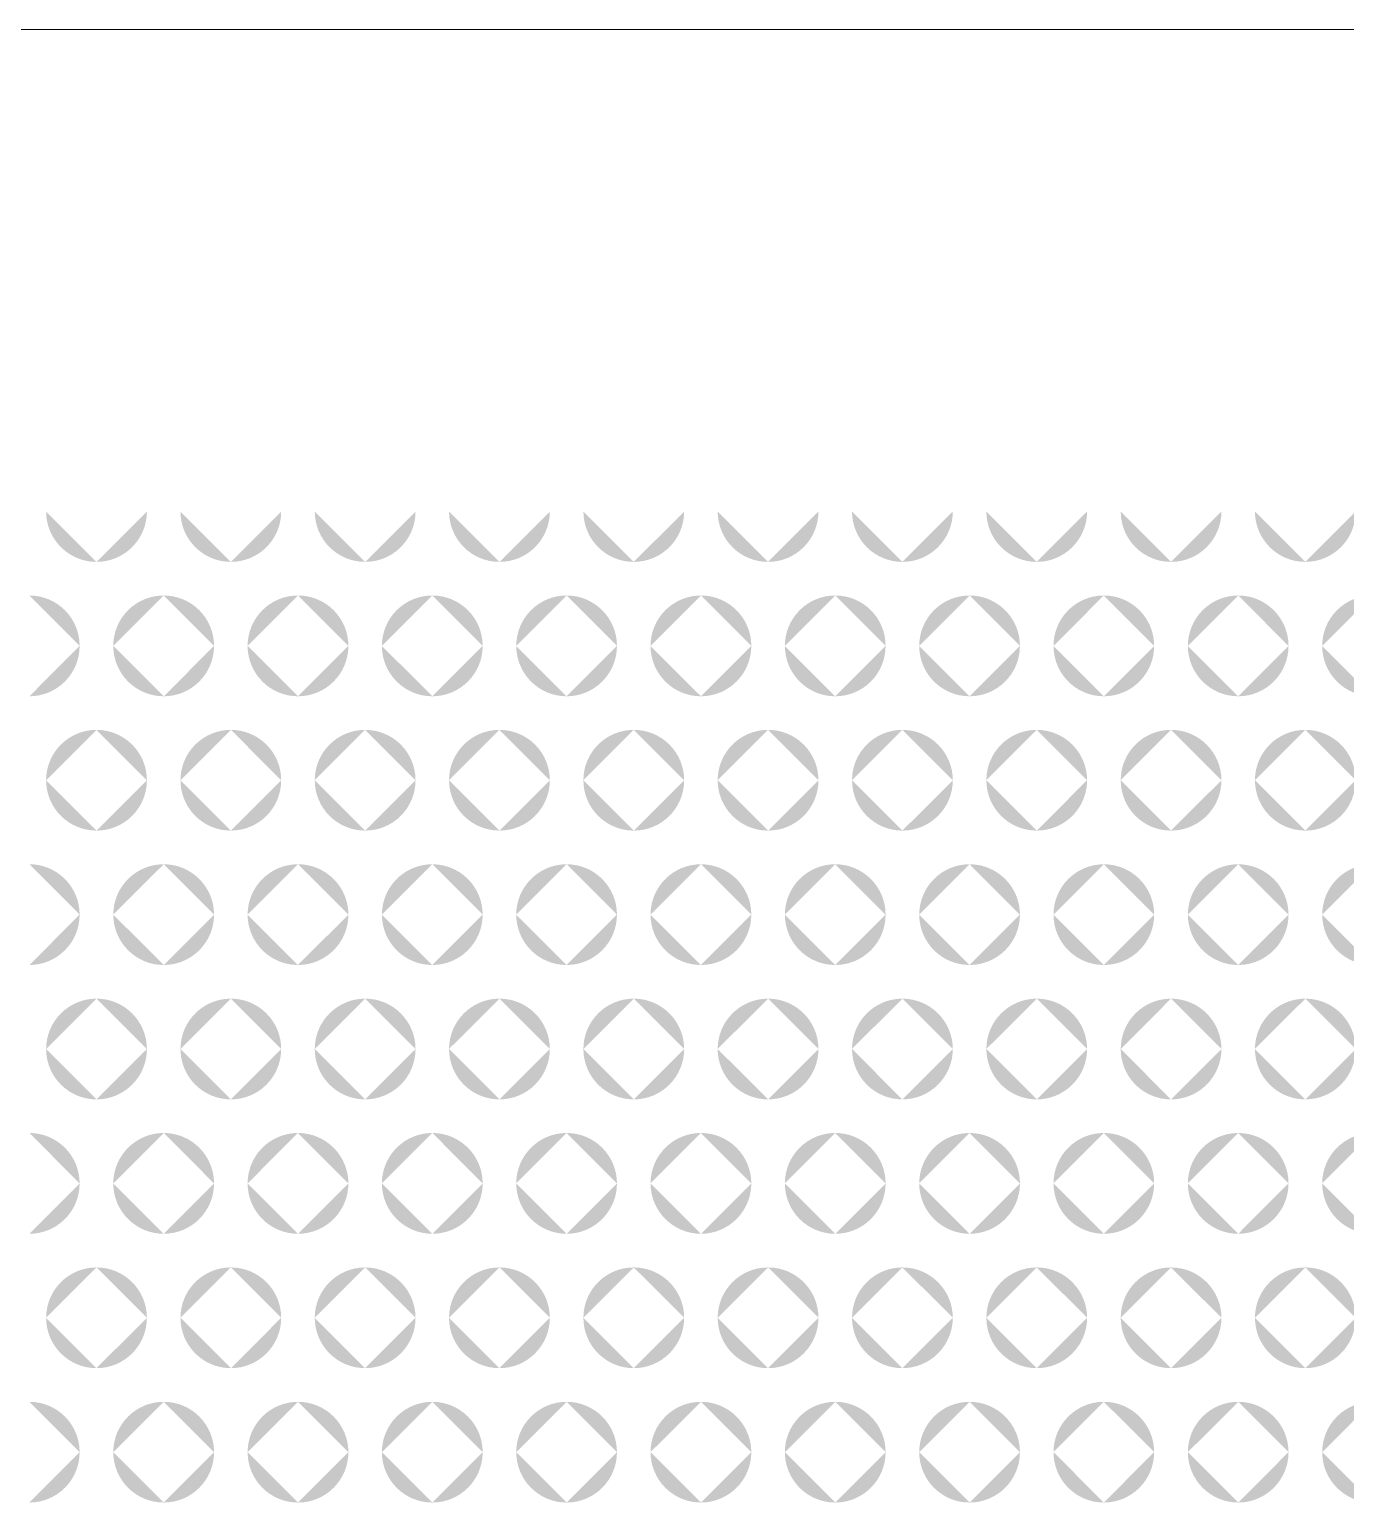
# Model space of a CAD drawing. Header units: millimetres. Extents: x 53 to 536, y 329 to 488.
# Drawn here: x 433.6 to 453.2, y 465.65 to 487.53 of the extents above; entities that cross this region are included whole.
import ezdxf

# ---------------------------------------------------------------- set-up
doc = ezdxf.new("R2010")
doc.units = ezdxf.units.MM
doc.header["$MEASUREMENT"] = 0

msp = doc.modelspace()

# ---------------------------------------------------------------- hatches: boundary and pattern name
at = {"transparency": 33554559}
h = msp.add_hatch(color=256, dxfattribs=at)
h.paths.add_polyline_path([(433.598, 477.6), (433.598, 479.101)], flags=0)
h.paths.add_polyline_path([(434.346, 478.35, 0.414779), (433.598, 479.101)], flags=0)
h.paths.add_polyline_path([(433.598, 477.6, 0.414078), (434.346, 478.35)], flags=0)
h.paths.add_polyline_path([(437.598, 479.101), (437.598, 477.6)], flags=0)
h.paths.add_polyline_path([(436.848, 478.35, 0.41381), (437.598, 477.6)], flags=0)
h.paths.add_polyline_path([(437.598, 479.101, 0.414512), (436.848, 478.35)], flags=0)
h.paths.add_polyline_path([(434.847, 478.35, 0.413759), (435.599, 477.6)], flags=0)
h.paths.add_polyline_path([(435.599, 479.101, 0.414461), (434.847, 478.35)], flags=0)
h.paths.add_polyline_path([(436.348, 478.35, 0.414294), (435.599, 479.101)], flags=0)
h.paths.add_polyline_path([(435.599, 477.6, 0.413592), (436.348, 478.35)], flags=0)
h.paths.add_polyline_path([(435.348, 476.35), (433.847, 476.35)], flags=0)
h.paths.add_polyline_path([(434.597, 477.1, 0.414295), (433.847, 476.35)], flags=0)
h.paths.add_polyline_path([(435.348, 476.35, 0.414728), (434.597, 477.1)], flags=0)
h.paths.add_polyline_path([(437.348, 476.35), (435.848, 476.35)], flags=0)
h.paths.add_polyline_path([(436.599, 477.1, 0.414512), (435.848, 476.35)], flags=0)
h.paths.add_polyline_path([(437.348, 476.35, 0.415048), (436.599, 477.1)], flags=0)
h.paths.add_polyline_path([(433.847, 480.351), (435.348, 480.351)], flags=0)
h.paths.add_polyline_path([(434.597, 479.601, 0.414243), (435.348, 480.351)], flags=0)
h.paths.add_polyline_path([(433.847, 480.351, 0.41381), (434.597, 479.601)], flags=0)
h.paths.add_polyline_path([(435.848, 480.351), (437.348, 480.351)], flags=0)
h.paths.add_polyline_path([(436.599, 479.601, 0.414563), (437.348, 480.351)], flags=0)
h.paths.add_polyline_path([(435.848, 480.351, 0.414027), (436.599, 479.601)], flags=0)
h = msp.add_hatch(color=256, dxfattribs=at)
h.paths.add_polyline_path([(437.598, 477.6), (437.598, 479.101)], flags=0)
h.paths.add_polyline_path([(438.349, 478.35, 0.414729), (437.598, 479.101)], flags=0)
h.paths.add_polyline_path([(437.598, 477.6, 0.414027), (438.349, 478.35)], flags=0)
h.paths.add_polyline_path([(441.599, 479.101), (441.599, 477.6)], flags=0)
h.paths.add_polyline_path([(440.849, 478.35, 0.41381), (441.599, 477.6)], flags=0)
h.paths.add_polyline_path([(441.599, 479.101, 0.414512), (440.849, 478.35)], flags=0)
h.paths.add_polyline_path([(438.848, 478.35, 0.414027), (439.599, 477.6)], flags=0)
h.paths.add_polyline_path([(439.599, 479.101, 0.414729), (438.848, 478.35)], flags=0)
h.paths.add_polyline_path([(440.349, 478.35, 0.414512), (439.599, 479.101)], flags=0)
h.paths.add_polyline_path([(439.599, 477.6, 0.41381), (440.349, 478.35)], flags=0)
h.paths.add_polyline_path([(439.349, 476.35), (437.848, 476.35)], flags=0)
h.paths.add_polyline_path([(438.598, 477.1, 0.414295), (437.848, 476.35)], flags=0)
h.paths.add_polyline_path([(439.349, 476.35, 0.414997), (438.598, 477.1)], flags=0)
h.paths.add_polyline_path([(441.349, 476.35), (439.848, 476.35)], flags=0)
h.paths.add_polyline_path([(440.599, 477.1, 0.414512), (439.848, 476.35)], flags=0)
h.paths.add_polyline_path([(441.349, 476.35, 0.41478), (440.599, 477.1)], flags=0)
h.paths.add_polyline_path([(437.848, 480.351), (439.349, 480.351)], flags=0)
h.paths.add_polyline_path([(438.598, 479.601, 0.414512), (439.349, 480.351)], flags=0)
h.paths.add_polyline_path([(437.848, 480.351, 0.41381), (438.598, 479.601)], flags=0)
h.paths.add_polyline_path([(439.848, 480.351), (441.349, 480.351)], flags=0)
h.paths.add_polyline_path([(440.599, 479.601, 0.414295), (441.349, 480.351)], flags=0)
h.paths.add_polyline_path([(439.848, 480.351, 0.414027), (440.599, 479.601)], flags=0)
h = msp.add_hatch(color=256, dxfattribs=at)
h.paths.add_polyline_path([(441.599, 477.6), (441.599, 479.101)], flags=0)
h.paths.add_polyline_path([(442.349, 478.35, 0.414512), (441.599, 479.101)], flags=0)
h.paths.add_polyline_path([(441.599, 477.6, 0.41381), (442.349, 478.35)], flags=0)
h.paths.add_polyline_path([(445.6, 479.101), (445.6, 477.6)], flags=0)
h.paths.add_polyline_path([(444.85, 478.35, 0.414295), (445.6, 477.6)], flags=0)
h.paths.add_polyline_path([(445.6, 479.101, 0.414997), (444.85, 478.35)], flags=0)
h.paths.add_polyline_path([(442.849, 478.35, 0.413542), (443.6, 477.6)], flags=0)
h.paths.add_polyline_path([(443.6, 479.101, 0.414244), (442.849, 478.35)], flags=0)
h.paths.add_polyline_path([(444.35, 478.35, 0.414027), (443.6, 479.101)], flags=0)
h.paths.add_polyline_path([(443.6, 477.6, 0.413325), (444.35, 478.35)], flags=0)
h.paths.add_polyline_path([(443.35, 476.35), (441.849, 476.35)], flags=0)
h.paths.add_polyline_path([(442.599, 477.1, 0.41478), (441.849, 476.35)], flags=0)
h.paths.add_polyline_path([(443.35, 476.35, 0.414997), (442.599, 477.1)], flags=0)
h.paths.add_polyline_path([(445.35, 476.35), (443.849, 476.35)], flags=0)
h.paths.add_polyline_path([(444.6, 477.1, 0.414997), (443.849, 476.35)], flags=0)
h.paths.add_polyline_path([(445.35, 476.35, 0.41478), (444.6, 477.1)], flags=0)
h.paths.add_polyline_path([(441.849, 480.351), (443.35, 480.351)], flags=0)
h.paths.add_polyline_path([(442.599, 479.601, 0.414512), (443.35, 480.351)], flags=0)
h.paths.add_polyline_path([(441.849, 480.351, 0.414295), (442.599, 479.601)], flags=0)
h.paths.add_polyline_path([(443.849, 480.351), (445.35, 480.351)], flags=0)
h.paths.add_polyline_path([(444.6, 479.601, 0.414295), (445.35, 480.351)], flags=0)
h.paths.add_polyline_path([(443.849, 480.351, 0.414512), (444.6, 479.601)], flags=0)
h = msp.add_hatch(color=256, dxfattribs=at)
h.paths.add_polyline_path([(445.6, 477.6), (445.6, 479.101)], flags=0)
h.paths.add_polyline_path([(446.35, 478.35, 0.414997), (445.6, 479.101)], flags=0)
h.paths.add_polyline_path([(445.6, 477.6, 0.414295), (446.35, 478.35)], flags=0)
h.paths.add_polyline_path([(449.6, 479.101), (449.6, 477.6)], flags=0)
h.paths.add_polyline_path([(448.851, 478.35, 0.41381), (449.6, 477.6)], flags=0)
h.paths.add_polyline_path([(449.6, 479.101, 0.414512), (448.851, 478.35)], flags=0)
h.paths.add_polyline_path([(446.851, 478.35, 0.414027), (447.601, 477.6)], flags=0)
h.paths.add_polyline_path([(447.601, 479.101, 0.414729), (446.851, 478.35)], flags=0)
h.paths.add_polyline_path([(448.351, 478.35, 0.414027), (447.601, 479.101)], flags=0)
h.paths.add_polyline_path([(447.601, 477.6, 0.413325), (448.351, 478.35)], flags=0)
h.paths.add_polyline_path([(447.351, 476.35), (445.85, 476.35)], flags=0)
h.paths.add_polyline_path([(446.6, 477.1, 0.41478), (445.85, 476.35)], flags=0)
h.paths.add_polyline_path([(447.351, 476.35, 0.414028), (446.6, 477.1)], flags=0)
h.paths.add_polyline_path([(449.351, 476.35), (447.851, 476.35)], flags=0)
h.paths.add_polyline_path([(448.601, 477.1, 0.414997), (447.851, 476.35)], flags=0)
h.paths.add_polyline_path([(449.351, 476.35, 0.41478), (448.601, 477.1)], flags=0)
h.paths.add_polyline_path([(445.85, 480.351), (447.351, 480.351)], flags=0)
h.paths.add_polyline_path([(446.6, 479.601, 0.413542), (447.351, 480.351)], flags=0)
h.paths.add_polyline_path([(445.85, 480.351, 0.414295), (446.6, 479.601)], flags=0)
h.paths.add_polyline_path([(447.851, 480.351), (449.351, 480.351)], flags=0)
h.paths.add_polyline_path([(448.601, 479.601, 0.414295), (449.351, 480.351)], flags=0)
h.paths.add_polyline_path([(447.851, 480.351, 0.414512), (448.601, 479.601)], flags=0)
h = msp.add_hatch(color=256, dxfattribs=at)
h.paths.add_polyline_path([(449.6, 477.6), (449.6, 479.101)], flags=0)
h.paths.add_polyline_path([(450.35, 478.35, 0.414997), (449.6, 479.101)], flags=0)
h.paths.add_polyline_path([(449.6, 477.6, 0.414295), (450.35, 478.35)], flags=0)
h.paths.add_polyline_path([(453.602, 479.101), (453.602, 477.6)], flags=0)
h.paths.add_polyline_path([(452.853, 478.35, 0.414078), (453.602, 477.6)], flags=0)
h.paths.add_polyline_path([(453.602, 479.101, 0.414779), (452.853, 478.35)], flags=0)
h.paths.add_polyline_path([(450.852, 478.35, 0.41381), (451.602, 477.6)], flags=0)
h.paths.add_polyline_path([(451.602, 479.101, 0.414512), (450.852, 478.35)], flags=0)
h.paths.add_polyline_path([(452.351, 478.35, 0.414027), (451.602, 479.101)], flags=0)
h.paths.add_polyline_path([(451.602, 477.6, 0.413325), (452.351, 478.35)], flags=0)
h.paths.add_polyline_path([(451.352, 476.35), (449.852, 476.35)], flags=0)
h.paths.add_polyline_path([(450.601, 477.1, 0.415265), (449.852, 476.35)], flags=0)
h.paths.add_polyline_path([(451.352, 476.35, 0.414028), (450.601, 477.1)], flags=0)
h.paths.add_polyline_path([(453.351, 476.35), (451.851, 476.35)], flags=0)
h.paths.add_polyline_path([(452.602, 477.1, 0.414512), (451.851, 476.35)], flags=0)
h.paths.add_polyline_path([(453.351, 476.35, 0.41478), (452.602, 477.1)], flags=0)
h.paths.add_polyline_path([(449.852, 480.351), (451.352, 480.351)], flags=0)
h.paths.add_polyline_path([(450.601, 479.601, 0.413542), (451.352, 480.351)], flags=0)
h.paths.add_polyline_path([(449.852, 480.351, 0.41478), (450.601, 479.601)], flags=0)
h.paths.add_polyline_path([(451.851, 480.351), (453.351, 480.351)], flags=0)
h.paths.add_polyline_path([(452.602, 479.601, 0.414295), (453.351, 480.351)], flags=0)
h.paths.add_polyline_path([(451.851, 480.351, 0.414027), (452.602, 479.601)], flags=0)
h = msp.add_hatch(color=256, dxfattribs=at)
h.paths.add_polyline_path([(433.598, 473.599), (433.598, 475.099)], flags=0)
h.paths.add_polyline_path([(434.346, 474.349, 0.414294), (433.598, 475.099)], flags=0)
h.paths.add_polyline_path([(433.598, 473.599, 0.414078), (434.346, 474.349)], flags=0)
h.paths.add_polyline_path([(437.598, 475.099), (437.598, 473.599)], flags=0)
h.paths.add_polyline_path([(436.848, 474.349, 0.41381), (437.598, 473.599)], flags=0)
h.paths.add_polyline_path([(437.598, 475.099, 0.414027), (436.848, 474.349)], flags=0)
h.paths.add_polyline_path([(434.847, 474.349, 0.413759), (435.599, 473.599)], flags=0)
h.paths.add_polyline_path([(435.599, 475.099, 0.413976), (434.847, 474.349)], flags=0)
h.paths.add_polyline_path([(436.348, 474.349, 0.413809), (435.599, 475.099)], flags=0)
h.paths.add_polyline_path([(435.599, 473.599, 0.413592), (436.348, 474.349)], flags=0)
h.paths.add_polyline_path([(435.348, 472.349), (433.847, 472.349)], flags=0)
h.paths.add_polyline_path([(434.597, 473.098, 0.413325), (433.847, 472.349)], flags=0)
h.paths.add_polyline_path([(435.348, 472.349, 0.413759), (434.597, 473.098)], flags=0)
h.paths.add_polyline_path([(437.348, 472.349), (435.848, 472.349)], flags=0)
h.paths.add_polyline_path([(436.599, 473.098, 0.413542), (435.848, 472.349)], flags=0)
h.paths.add_polyline_path([(437.348, 472.349, 0.414078), (436.599, 473.098)], flags=0)
h.paths.add_polyline_path([(433.847, 476.35), (435.348, 476.35)], flags=0)
h.paths.add_polyline_path([(434.597, 475.6, 0.414728), (435.348, 476.35)], flags=0)
h.paths.add_polyline_path([(433.847, 476.35, 0.414295), (434.597, 475.6)], flags=0)
h.paths.add_polyline_path([(435.848, 476.35), (437.348, 476.35)], flags=0)
h.paths.add_polyline_path([(436.599, 475.6, 0.415048), (437.348, 476.35)], flags=0)
h.paths.add_polyline_path([(435.848, 476.35, 0.414512), (436.599, 475.6)], flags=0)
h = msp.add_hatch(color=256, dxfattribs=at)
h.paths.add_polyline_path([(437.598, 473.599), (437.598, 475.099)], flags=0)
h.paths.add_polyline_path([(438.349, 474.349, 0.414244), (437.598, 475.099)], flags=0)
h.paths.add_polyline_path([(437.598, 473.599, 0.414027), (438.349, 474.349)], flags=0)
h.paths.add_polyline_path([(441.599, 475.099), (441.599, 473.599)], flags=0)
h.paths.add_polyline_path([(440.849, 474.349, 0.41381), (441.599, 473.599)], flags=0)
h.paths.add_polyline_path([(441.599, 475.099, 0.414027), (440.849, 474.349)], flags=0)
h.paths.add_polyline_path([(438.848, 474.349, 0.414027), (439.599, 473.599)], flags=0)
h.paths.add_polyline_path([(439.599, 475.099, 0.414244), (438.848, 474.349)], flags=0)
h.paths.add_polyline_path([(440.349, 474.349, 0.414027), (439.599, 475.099)], flags=0)
h.paths.add_polyline_path([(439.599, 473.599, 0.41381), (440.349, 474.349)], flags=0)
h.paths.add_polyline_path([(439.349, 472.349), (437.848, 472.349)], flags=0)
h.paths.add_polyline_path([(438.598, 473.098, 0.413325), (437.848, 472.349)], flags=0)
h.paths.add_polyline_path([(439.349, 472.349, 0.414027), (438.598, 473.098)], flags=0)
h.paths.add_polyline_path([(441.349, 472.349), (439.848, 472.349)], flags=0)
h.paths.add_polyline_path([(440.599, 473.098, 0.413542), (439.848, 472.349)], flags=0)
h.paths.add_polyline_path([(441.349, 472.349, 0.41381), (440.599, 473.098)], flags=0)
h.paths.add_polyline_path([(437.848, 476.35), (439.349, 476.35)], flags=0)
h.paths.add_polyline_path([(438.598, 475.6, 0.414997), (439.349, 476.35)], flags=0)
h.paths.add_polyline_path([(437.848, 476.35, 0.414295), (438.598, 475.6)], flags=0)
h.paths.add_polyline_path([(439.848, 476.35), (441.349, 476.35)], flags=0)
h.paths.add_polyline_path([(440.599, 475.6, 0.41478), (441.349, 476.35)], flags=0)
h.paths.add_polyline_path([(439.848, 476.35, 0.414512), (440.599, 475.6)], flags=0)
h = msp.add_hatch(color=256, dxfattribs=at)
h.paths.add_polyline_path([(441.599, 473.599), (441.599, 475.099)], flags=0)
h.paths.add_polyline_path([(442.349, 474.349, 0.414027), (441.599, 475.099)], flags=0)
h.paths.add_polyline_path([(441.599, 473.599, 0.41381), (442.349, 474.349)], flags=0)
h.paths.add_polyline_path([(445.6, 475.099), (445.6, 473.599)], flags=0)
h.paths.add_polyline_path([(444.85, 474.349, 0.414295), (445.6, 473.599)], flags=0)
h.paths.add_polyline_path([(445.6, 475.099, 0.414512), (444.85, 474.349)], flags=0)
h.paths.add_polyline_path([(442.849, 474.349, 0.413542), (443.6, 473.599)], flags=0)
h.paths.add_polyline_path([(443.6, 475.099, 0.41376), (442.849, 474.349)], flags=0)
h.paths.add_polyline_path([(444.35, 474.349, 0.413542), (443.6, 475.099)], flags=0)
h.paths.add_polyline_path([(443.6, 473.599, 0.413325), (444.35, 474.349)], flags=0)
h.paths.add_polyline_path([(443.35, 472.349), (441.849, 472.349)], flags=0)
h.paths.add_polyline_path([(442.599, 473.098, 0.41381), (441.849, 472.349)], flags=0)
h.paths.add_polyline_path([(443.35, 472.349, 0.414027), (442.599, 473.098)], flags=0)
h.paths.add_polyline_path([(445.35, 472.349), (443.849, 472.349)], flags=0)
h.paths.add_polyline_path([(444.6, 473.098, 0.414027), (443.849, 472.349)], flags=0)
h.paths.add_polyline_path([(445.35, 472.349, 0.41381), (444.6, 473.098)], flags=0)
h.paths.add_polyline_path([(441.849, 476.35), (443.35, 476.35)], flags=0)
h.paths.add_polyline_path([(442.599, 475.6, 0.414997), (443.35, 476.35)], flags=0)
h.paths.add_polyline_path([(441.849, 476.35, 0.41478), (442.599, 475.6)], flags=0)
h.paths.add_polyline_path([(443.849, 476.35), (445.35, 476.35)], flags=0)
h.paths.add_polyline_path([(444.6, 475.6, 0.41478), (445.35, 476.35)], flags=0)
h.paths.add_polyline_path([(443.849, 476.35, 0.414997), (444.6, 475.6)], flags=0)
h = msp.add_hatch(color=256, dxfattribs=at)
h.paths.add_polyline_path([(445.6, 473.599), (445.6, 475.099)], flags=0)
h.paths.add_polyline_path([(446.35, 474.349, 0.414512), (445.6, 475.099)], flags=0)
h.paths.add_polyline_path([(445.6, 473.599, 0.414295), (446.35, 474.349)], flags=0)
h.paths.add_polyline_path([(449.6, 475.099), (449.6, 473.599)], flags=0)
h.paths.add_polyline_path([(448.851, 474.349, 0.41381), (449.6, 473.599)], flags=0)
h.paths.add_polyline_path([(449.6, 475.099, 0.414027), (448.851, 474.349)], flags=0)
h.paths.add_polyline_path([(446.851, 474.349, 0.414027), (447.601, 473.599)], flags=0)
h.paths.add_polyline_path([(447.601, 475.099, 0.414244), (446.851, 474.349)], flags=0)
h.paths.add_polyline_path([(448.351, 474.349, 0.413542), (447.601, 475.099)], flags=0)
h.paths.add_polyline_path([(447.601, 473.599, 0.413325), (448.351, 474.349)], flags=0)
h.paths.add_polyline_path([(447.351, 472.349), (445.85, 472.349)], flags=0)
h.paths.add_polyline_path([(446.6, 473.098, 0.41381), (445.85, 472.349)], flags=0)
h.paths.add_polyline_path([(447.351, 472.349, 0.413057), (446.6, 473.098)], flags=0)
h.paths.add_polyline_path([(449.351, 472.349), (447.851, 472.349)], flags=0)
h.paths.add_polyline_path([(448.601, 473.098, 0.414027), (447.851, 472.349)], flags=0)
h.paths.add_polyline_path([(449.351, 472.349, 0.41381), (448.601, 473.098)], flags=0)
h.paths.add_polyline_path([(445.85, 476.35), (447.351, 476.35)], flags=0)
h.paths.add_polyline_path([(446.6, 475.6, 0.414028), (447.351, 476.35)], flags=0)
h.paths.add_polyline_path([(445.85, 476.35, 0.41478), (446.6, 475.6)], flags=0)
h.paths.add_polyline_path([(447.851, 476.35), (449.351, 476.35)], flags=0)
h.paths.add_polyline_path([(448.601, 475.6, 0.41478), (449.351, 476.35)], flags=0)
h.paths.add_polyline_path([(447.851, 476.35, 0.414997), (448.601, 475.6)], flags=0)
h = msp.add_hatch(color=256, dxfattribs=at)
h.paths.add_polyline_path([(449.6, 473.599), (449.6, 475.099)], flags=0)
h.paths.add_polyline_path([(450.35, 474.349, 0.414512), (449.6, 475.099)], flags=0)
h.paths.add_polyline_path([(449.6, 473.599, 0.414295), (450.35, 474.349)], flags=0)
h.paths.add_polyline_path([(453.602, 475.099), (453.602, 473.599)], flags=0)
h.paths.add_polyline_path([(452.853, 474.349, 0.414078), (453.602, 473.599)], flags=0)
h.paths.add_polyline_path([(453.602, 475.099, 0.414294), (452.853, 474.349)], flags=0)
h.paths.add_polyline_path([(450.852, 474.349, 0.41381), (451.602, 473.599)], flags=0)
h.paths.add_polyline_path([(451.602, 475.099, 0.414027), (450.852, 474.349)], flags=0)
h.paths.add_polyline_path([(452.351, 474.349, 0.413542), (451.602, 475.099)], flags=0)
h.paths.add_polyline_path([(451.602, 473.599, 0.413325), (452.351, 474.349)], flags=0)
h.paths.add_polyline_path([(451.352, 472.349), (449.852, 472.349)], flags=0)
h.paths.add_polyline_path([(450.601, 473.098, 0.414295), (449.852, 472.349)], flags=0)
h.paths.add_polyline_path([(451.352, 472.349, 0.413057), (450.601, 473.098)], flags=0)
h.paths.add_polyline_path([(453.351, 472.349), (451.851, 472.349)], flags=0)
h.paths.add_polyline_path([(452.602, 473.098, 0.413542), (451.851, 472.349)], flags=0)
h.paths.add_polyline_path([(453.351, 472.349, 0.41381), (452.602, 473.098)], flags=0)
h.paths.add_polyline_path([(449.852, 476.35), (451.352, 476.35)], flags=0)
h.paths.add_polyline_path([(450.601, 475.6, 0.414028), (451.352, 476.35)], flags=0)
h.paths.add_polyline_path([(449.852, 476.35, 0.415265), (450.601, 475.6)], flags=0)
h.paths.add_polyline_path([(451.851, 476.35), (453.351, 476.35)], flags=0)
h.paths.add_polyline_path([(452.602, 475.6, 0.41478), (453.351, 476.35)], flags=0)
h.paths.add_polyline_path([(451.851, 476.35, 0.414512), (452.602, 475.6)], flags=0)
h = msp.add_hatch(color=256, dxfattribs=at)
h.paths.add_polyline_path([(433.598, 469.597), (433.598, 471.098)], flags=0)
h.paths.add_polyline_path([(434.346, 470.347, 0.414294), (433.598, 471.098)], flags=0)
h.paths.add_polyline_path([(433.598, 469.597, 0.414294), (434.346, 470.347)], flags=0)
h.paths.add_polyline_path([(437.598, 471.098), (437.598, 469.597)], flags=0)
h.paths.add_polyline_path([(436.848, 470.347, 0.414027), (437.598, 469.597)], flags=0)
h.paths.add_polyline_path([(437.598, 471.098, 0.414027), (436.848, 470.347)], flags=0)
h.paths.add_polyline_path([(434.847, 470.347, 0.413976), (435.599, 469.597)], flags=0)
h.paths.add_polyline_path([(435.599, 471.098, 0.413976), (434.847, 470.347)], flags=0)
h.paths.add_polyline_path([(436.348, 470.347, 0.413809), (435.599, 471.098)], flags=0)
h.paths.add_polyline_path([(435.599, 469.597, 0.413809), (436.348, 470.347)], flags=0)
h.paths.add_polyline_path([(435.348, 468.347), (433.847, 468.347)], flags=0)
h.paths.add_polyline_path([(434.597, 469.096, 0.413592), (433.847, 468.347)], flags=0)
h.paths.add_polyline_path([(435.348, 468.347, 0.414025), (434.597, 469.096)], flags=0)
h.paths.add_polyline_path([(437.348, 468.347), (435.848, 468.347)], flags=0)
h.paths.add_polyline_path([(436.599, 469.096, 0.413809), (435.848, 468.347)], flags=0)
h.paths.add_polyline_path([(437.348, 468.347, 0.414346), (436.599, 469.096)], flags=0)
h.paths.add_polyline_path([(433.847, 472.348), (433.847, 472.349), (435.348, 472.349), (435.348, 472.348)], flags=0)
h.paths.add_polyline_path([(434.597, 471.598, 0.414243), (435.348, 472.348)], flags=0)
h.paths.add_polyline_path([(433.847, 472.348, 0.41381), (434.597, 471.598)], flags=0)
h.paths.add_polyline_path([(435.848, 472.348), (435.848, 472.349), (437.348, 472.349), (437.348, 472.348)], flags=0)
h.paths.add_polyline_path([(436.599, 471.598, 0.414563), (437.348, 472.348)], flags=0)
h.paths.add_polyline_path([(435.848, 472.348, 0.414027), (436.599, 471.598)], flags=0)
h = msp.add_hatch(color=256, dxfattribs=at)
h.paths.add_polyline_path([(437.598, 469.597), (437.598, 471.098)], flags=0)
h.paths.add_polyline_path([(438.349, 470.347, 0.414244), (437.598, 471.098)], flags=0)
h.paths.add_polyline_path([(437.598, 469.597, 0.414244), (438.349, 470.347)], flags=0)
h.paths.add_polyline_path([(441.599, 471.098), (441.599, 469.597)], flags=0)
h.paths.add_polyline_path([(440.849, 470.347, 0.414027), (441.599, 469.597)], flags=0)
h.paths.add_polyline_path([(441.599, 471.098, 0.414027), (440.849, 470.347)], flags=0)
h.paths.add_polyline_path([(438.848, 470.347, 0.414244), (439.599, 469.597)], flags=0)
h.paths.add_polyline_path([(439.599, 471.098, 0.414244), (438.848, 470.347)], flags=0)
h.paths.add_polyline_path([(440.349, 470.347, 0.414027), (439.599, 471.098)], flags=0)
h.paths.add_polyline_path([(439.599, 469.597, 0.414027), (440.349, 470.347)], flags=0)
h.paths.add_polyline_path([(439.349, 468.347), (437.848, 468.347)], flags=0)
h.paths.add_polyline_path([(438.598, 469.096, 0.413592), (437.848, 468.347)], flags=0)
h.paths.add_polyline_path([(439.349, 468.347, 0.414294), (438.598, 469.096)], flags=0)
h.paths.add_polyline_path([(441.349, 468.347), (439.848, 468.347)], flags=0)
h.paths.add_polyline_path([(440.599, 469.096, 0.413809), (439.848, 468.347)], flags=0)
h.paths.add_polyline_path([(441.349, 468.347, 0.414077), (440.599, 469.096)], flags=0)
h.paths.add_polyline_path([(437.848, 472.348), (437.848, 472.349), (439.349, 472.349), (439.349, 472.348)], flags=0)
h.paths.add_polyline_path([(438.598, 471.598, 0.414512), (439.349, 472.348)], flags=0)
h.paths.add_polyline_path([(437.848, 472.348, 0.41381), (438.598, 471.598)], flags=0)
h.paths.add_polyline_path([(439.848, 472.348), (439.848, 472.349), (441.349, 472.349), (441.349, 472.348)], flags=0)
h.paths.add_polyline_path([(440.599, 471.598, 0.414295), (441.349, 472.348)], flags=0)
h.paths.add_polyline_path([(439.848, 472.348, 0.414027), (440.599, 471.598)], flags=0)
h = msp.add_hatch(color=256, dxfattribs=at)
h.paths.add_polyline_path([(441.599, 469.597), (441.599, 471.098)], flags=0)
h.paths.add_polyline_path([(442.349, 470.347, 0.414027), (441.599, 471.098)], flags=0)
h.paths.add_polyline_path([(441.599, 469.597, 0.414027), (442.349, 470.347)], flags=0)
h.paths.add_polyline_path([(445.6, 471.098), (445.6, 469.597)], flags=0)
h.paths.add_polyline_path([(444.85, 470.347, 0.414512), (445.6, 469.597)], flags=0)
h.paths.add_polyline_path([(445.6, 471.098, 0.414512), (444.85, 470.347)], flags=0)
h.paths.add_polyline_path([(442.849, 470.347, 0.41376), (443.6, 469.597)], flags=0)
h.paths.add_polyline_path([(443.6, 471.098, 0.41376), (442.849, 470.347)], flags=0)
h.paths.add_polyline_path([(444.35, 470.347, 0.413542), (443.6, 471.098)], flags=0)
h.paths.add_polyline_path([(443.6, 469.597, 0.413542), (444.35, 470.347)], flags=0)
h.paths.add_polyline_path([(443.35, 468.347), (441.849, 468.347)], flags=0)
h.paths.add_polyline_path([(442.599, 469.096, 0.414077), (441.849, 468.347)], flags=0)
h.paths.add_polyline_path([(443.35, 468.347, 0.414294), (442.599, 469.096)], flags=0)
h.paths.add_polyline_path([(445.35, 468.347), (443.849, 468.347)], flags=0)
h.paths.add_polyline_path([(444.6, 469.096, 0.414294), (443.849, 468.347)], flags=0)
h.paths.add_polyline_path([(445.35, 468.347, 0.414077), (444.6, 469.096)], flags=0)
h.paths.add_polyline_path([(441.849, 472.348), (441.849, 472.349), (443.35, 472.349), (443.35, 472.348)], flags=0)
h.paths.add_polyline_path([(442.599, 471.598, 0.414512), (443.35, 472.348)], flags=0)
h.paths.add_polyline_path([(441.849, 472.348, 0.414295), (442.599, 471.598)], flags=0)
h.paths.add_polyline_path([(443.849, 472.348), (443.849, 472.349), (445.35, 472.349), (445.35, 472.348)], flags=0)
h.paths.add_polyline_path([(444.6, 471.598, 0.414295), (445.35, 472.348)], flags=0)
h.paths.add_polyline_path([(443.849, 472.348, 0.414512), (444.6, 471.598)], flags=0)
h = msp.add_hatch(color=256, dxfattribs=at)
h.paths.add_polyline_path([(445.6, 469.597), (445.6, 471.098)], flags=0)
h.paths.add_polyline_path([(446.35, 470.347, 0.414512), (445.6, 471.098)], flags=0)
h.paths.add_polyline_path([(445.6, 469.597, 0.414512), (446.35, 470.347)], flags=0)
h.paths.add_polyline_path([(449.6, 471.098), (449.6, 469.597)], flags=0)
h.paths.add_polyline_path([(448.851, 470.347, 0.414027), (449.6, 469.597)], flags=0)
h.paths.add_polyline_path([(449.6, 471.098, 0.414027), (448.851, 470.347)], flags=0)
h.paths.add_polyline_path([(446.851, 470.347, 0.414244), (447.601, 469.597)], flags=0)
h.paths.add_polyline_path([(447.601, 471.098, 0.414244), (446.851, 470.347)], flags=0)
h.paths.add_polyline_path([(448.351, 470.347, 0.413542), (447.601, 471.098)], flags=0)
h.paths.add_polyline_path([(447.601, 469.597, 0.413542), (448.351, 470.347)], flags=0)
h.paths.add_polyline_path([(447.351, 468.347), (445.85, 468.347)], flags=0)
h.paths.add_polyline_path([(446.6, 469.096, 0.414077), (445.85, 468.347)], flags=0)
h.paths.add_polyline_path([(447.351, 468.347, 0.413324), (446.6, 469.096)], flags=0)
h.paths.add_polyline_path([(449.351, 468.347), (447.851, 468.347)], flags=0)
h.paths.add_polyline_path([(448.601, 469.096, 0.414294), (447.851, 468.347)], flags=0)
h.paths.add_polyline_path([(449.351, 468.347, 0.414077), (448.601, 469.096)], flags=0)
h.paths.add_polyline_path([(445.85, 472.348), (445.85, 472.349), (447.351, 472.349), (447.351, 472.348)], flags=0)
h.paths.add_polyline_path([(446.6, 471.598, 0.413542), (447.351, 472.348)], flags=0)
h.paths.add_polyline_path([(445.85, 472.348, 0.414295), (446.6, 471.598)], flags=0)
h.paths.add_polyline_path([(447.851, 472.348), (447.851, 472.349), (449.351, 472.349), (449.351, 472.348)], flags=0)
h.paths.add_polyline_path([(448.601, 471.598, 0.414295), (449.351, 472.348)], flags=0)
h.paths.add_polyline_path([(447.851, 472.348, 0.414512), (448.601, 471.598)], flags=0)
h = msp.add_hatch(color=256, dxfattribs=at)
h.paths.add_polyline_path([(449.6, 469.597), (449.6, 471.098)], flags=0)
h.paths.add_polyline_path([(450.35, 470.347, 0.414512), (449.6, 471.098)], flags=0)
h.paths.add_polyline_path([(449.6, 469.597, 0.414512), (450.35, 470.347)], flags=0)
h.paths.add_polyline_path([(453.602, 471.098), (453.602, 469.597)], flags=0)
h.paths.add_polyline_path([(452.853, 470.347, 0.414294), (453.602, 469.597)], flags=0)
h.paths.add_polyline_path([(453.602, 471.098, 0.414294), (452.853, 470.347)], flags=0)
h.paths.add_polyline_path([(450.852, 470.347, 0.414027), (451.602, 469.597)], flags=0)
h.paths.add_polyline_path([(451.602, 471.098, 0.414027), (450.852, 470.347)], flags=0)
h.paths.add_polyline_path([(452.351, 470.347, 0.413542), (451.602, 471.098)], flags=0)
h.paths.add_polyline_path([(451.602, 469.597, 0.413542), (452.351, 470.347)], flags=0)
h.paths.add_polyline_path([(451.352, 468.347), (449.852, 468.347)], flags=0)
h.paths.add_polyline_path([(450.601, 469.096, 0.414563), (449.852, 468.347)], flags=0)
h.paths.add_polyline_path([(451.352, 468.347, 0.413324), (450.601, 469.096)], flags=0)
h.paths.add_polyline_path([(453.351, 468.347), (451.851, 468.347)], flags=0)
h.paths.add_polyline_path([(452.602, 469.096, 0.413809), (451.851, 468.347)], flags=0)
h.paths.add_polyline_path([(453.351, 468.347, 0.414077), (452.602, 469.096)], flags=0)
h.paths.add_polyline_path([(449.852, 472.348), (449.852, 472.349), (451.352, 472.349), (451.352, 472.348)], flags=0)
h.paths.add_polyline_path([(450.601, 471.598, 0.413542), (451.352, 472.348)], flags=0)
h.paths.add_polyline_path([(449.852, 472.348, 0.41478), (450.601, 471.598)], flags=0)
h.paths.add_polyline_path([(451.851, 472.348), (451.851, 472.349), (453.351, 472.349), (453.351, 472.348)], flags=0)
h.paths.add_polyline_path([(452.602, 471.598, 0.414295), (453.351, 472.348)], flags=0)
h.paths.add_polyline_path([(451.851, 472.348, 0.414027), (452.602, 471.598)], flags=0)
h = msp.add_hatch(color=256, dxfattribs=at)
h.paths.add_polyline_path([(433.598, 465.595), (433.598, 467.095)], flags=0)
h.paths.add_polyline_path([(434.346, 466.346, 0.414346), (433.598, 467.095)], flags=0)
h.paths.add_polyline_path([(433.598, 465.595, 0.414026), (434.346, 466.346)], flags=0)
h.paths.add_polyline_path([(437.598, 467.095), (437.598, 465.595)], flags=0)
h.paths.add_polyline_path([(436.848, 466.346, 0.413759), (437.598, 465.595)], flags=0)
h.paths.add_polyline_path([(437.598, 467.095, 0.414077), (436.848, 466.346)], flags=0)
h.paths.add_polyline_path([(434.847, 466.346, 0.41371), (435.599, 465.595)], flags=0)
h.paths.add_polyline_path([(435.599, 467.095, 0.414025), (434.847, 466.346)], flags=0)
h.paths.add_polyline_path([(436.348, 466.346, 0.41386), (435.599, 467.095)], flags=0)
h.paths.add_polyline_path([(435.599, 465.595, 0.41354), (436.348, 466.346)], flags=0)
h.paths.add_polyline_path([(435.348, 464.345), (433.847, 464.345)], flags=0)
h.paths.add_polyline_path([(434.597, 465.094, 0.414078), (433.847, 464.345)], flags=0)
h.paths.add_polyline_path([(435.348, 464.345, 0.41451), (434.597, 465.094)], flags=0)
h.paths.add_polyline_path([(437.348, 464.345), (435.848, 464.345)], flags=0)
h.paths.add_polyline_path([(436.599, 465.094, 0.414294), (435.848, 464.345)], flags=0)
h.paths.add_polyline_path([(437.348, 464.345, 0.414832), (436.599, 465.094)], flags=0)
h.paths.add_polyline_path([(433.847, 468.346), (433.847, 468.347), (435.348, 468.347), (435.348, 468.346)], flags=0)
h.paths.add_polyline_path([(434.597, 467.596, 0.413976), (435.348, 468.346)], flags=0)
h.paths.add_polyline_path([(433.847, 468.346, 0.413542), (434.597, 467.596)], flags=0)
h.paths.add_polyline_path([(435.848, 468.346), (435.848, 468.347), (437.348, 468.347), (437.348, 468.346)], flags=0)
h.paths.add_polyline_path([(436.599, 467.596, 0.414294), (437.348, 468.346)], flags=0)
h.paths.add_polyline_path([(435.848, 468.346, 0.41376), (436.599, 467.596)], flags=0)
h = msp.add_hatch(color=256, dxfattribs=at)
h.paths.add_polyline_path([(437.598, 465.595), (437.598, 467.095)], flags=0)
h.paths.add_polyline_path([(438.349, 466.346, 0.414294), (437.598, 467.095)], flags=0)
h.paths.add_polyline_path([(437.598, 465.595, 0.413977), (438.349, 466.346)], flags=0)
h.paths.add_polyline_path([(441.599, 467.095), (441.599, 465.595)], flags=0)
h.paths.add_polyline_path([(440.849, 466.346, 0.413759), (441.599, 465.595)], flags=0)
h.paths.add_polyline_path([(441.599, 467.095, 0.414077), (440.849, 466.346)], flags=0)
h.paths.add_polyline_path([(438.848, 466.346, 0.413977), (439.599, 465.595)], flags=0)
h.paths.add_polyline_path([(439.599, 467.095, 0.414294), (438.848, 466.346)], flags=0)
h.paths.add_polyline_path([(440.349, 466.346, 0.414077), (439.599, 467.095)], flags=0)
h.paths.add_polyline_path([(439.599, 465.595, 0.413759), (440.349, 466.346)], flags=0)
h.paths.add_polyline_path([(439.349, 464.345), (437.848, 464.345)], flags=0)
h.paths.add_polyline_path([(438.598, 465.094, 0.414078), (437.848, 464.345)], flags=0)
h.paths.add_polyline_path([(439.349, 464.345, 0.414779), (438.598, 465.094)], flags=0)
h.paths.add_polyline_path([(441.349, 464.345), (439.848, 464.345)], flags=0)
h.paths.add_polyline_path([(440.599, 465.094, 0.414294), (439.848, 464.345)], flags=0)
h.paths.add_polyline_path([(441.349, 464.345, 0.414563), (440.599, 465.094)], flags=0)
h.paths.add_polyline_path([(437.848, 468.346), (437.848, 468.347), (439.349, 468.347), (439.349, 468.346)], flags=0)
h.paths.add_polyline_path([(438.598, 467.596, 0.414244), (439.349, 468.346)], flags=0)
h.paths.add_polyline_path([(437.848, 468.346, 0.413542), (438.598, 467.596)], flags=0)
h.paths.add_polyline_path([(439.848, 468.346), (439.848, 468.347), (441.349, 468.347), (441.349, 468.346)], flags=0)
h.paths.add_polyline_path([(440.599, 467.596, 0.414027), (441.349, 468.346)], flags=0)
h.paths.add_polyline_path([(439.848, 468.346, 0.41376), (440.599, 467.596)], flags=0)
h = msp.add_hatch(color=256, dxfattribs=at)
h.paths.add_polyline_path([(441.599, 465.595), (441.599, 467.095)], flags=0)
h.paths.add_polyline_path([(442.349, 466.346, 0.414077), (441.599, 467.095)], flags=0)
h.paths.add_polyline_path([(441.599, 465.595, 0.413759), (442.349, 466.346)], flags=0)
h.paths.add_polyline_path([(445.6, 467.095), (445.6, 465.595)], flags=0)
h.paths.add_polyline_path([(444.85, 466.346, 0.414244), (445.6, 465.595)], flags=0)
h.paths.add_polyline_path([(445.6, 467.095, 0.414563), (444.85, 466.346)], flags=0)
h.paths.add_polyline_path([(442.849, 466.346, 0.413492), (443.6, 465.595)], flags=0)
h.paths.add_polyline_path([(443.6, 467.095, 0.413809), (442.849, 466.346)], flags=0)
h.paths.add_polyline_path([(444.35, 466.346, 0.413592), (443.6, 467.095)], flags=0)
h.paths.add_polyline_path([(443.6, 465.595, 0.413274), (444.35, 466.346)], flags=0)
h.paths.add_polyline_path([(443.35, 464.345), (441.849, 464.345)], flags=0)
h.paths.add_polyline_path([(442.599, 465.094, 0.414563), (441.849, 464.345)], flags=0)
h.paths.add_polyline_path([(443.35, 464.345, 0.414779), (442.599, 465.094)], flags=0)
h.paths.add_polyline_path([(445.35, 464.345), (443.849, 464.345)], flags=0)
h.paths.add_polyline_path([(444.6, 465.094, 0.414779), (443.849, 464.345)], flags=0)
h.paths.add_polyline_path([(445.35, 464.345, 0.414563), (444.6, 465.094)], flags=0)
h.paths.add_polyline_path([(441.849, 468.346), (441.849, 468.347), (443.35, 468.347), (443.35, 468.346)], flags=0)
h.paths.add_polyline_path([(442.599, 467.596, 0.414244), (443.35, 468.346)], flags=0)
h.paths.add_polyline_path([(441.849, 468.346, 0.414027), (442.599, 467.596)], flags=0)
h.paths.add_polyline_path([(443.849, 468.346), (443.849, 468.347), (445.35, 468.347), (445.35, 468.346)], flags=0)
h.paths.add_polyline_path([(444.6, 467.596, 0.414027), (445.35, 468.346)], flags=0)
h.paths.add_polyline_path([(443.849, 468.346, 0.414244), (444.6, 467.596)], flags=0)
h = msp.add_hatch(color=256, dxfattribs=at)
h.paths.add_polyline_path([(445.6, 465.595), (445.6, 467.095)], flags=0)
h.paths.add_polyline_path([(446.35, 466.346, 0.414563), (445.6, 467.095)], flags=0)
h.paths.add_polyline_path([(445.6, 465.595, 0.414244), (446.35, 466.346)], flags=0)
h.paths.add_polyline_path([(449.6, 467.095), (449.6, 465.595)], flags=0)
h.paths.add_polyline_path([(448.851, 466.346, 0.413759), (449.6, 465.595)], flags=0)
h.paths.add_polyline_path([(449.6, 467.095, 0.414077), (448.851, 466.346)], flags=0)
h.paths.add_polyline_path([(446.851, 466.346, 0.413977), (447.601, 465.595)], flags=0)
h.paths.add_polyline_path([(447.601, 467.095, 0.414294), (446.851, 466.346)], flags=0)
h.paths.add_polyline_path([(448.351, 466.346, 0.413592), (447.601, 467.095)], flags=0)
h.paths.add_polyline_path([(447.601, 465.595, 0.413274), (448.351, 466.346)], flags=0)
h.paths.add_polyline_path([(447.351, 464.345), (445.85, 464.345)], flags=0)
h.paths.add_polyline_path([(446.6, 465.094, 0.414563), (445.85, 464.345)], flags=0)
h.paths.add_polyline_path([(447.351, 464.345, 0.41381), (446.6, 465.094)], flags=0)
h.paths.add_polyline_path([(449.351, 464.345), (447.851, 464.345)], flags=0)
h.paths.add_polyline_path([(448.601, 465.094, 0.414779), (447.851, 464.345)], flags=0)
h.paths.add_polyline_path([(449.351, 464.345, 0.414563), (448.601, 465.094)], flags=0)
h.paths.add_polyline_path([(445.85, 468.346), (445.85, 468.347), (447.351, 468.347), (447.351, 468.346)], flags=0)
h.paths.add_polyline_path([(446.6, 467.596, 0.413275), (447.351, 468.346)], flags=0)
h.paths.add_polyline_path([(445.85, 468.346, 0.414027), (446.6, 467.596)], flags=0)
h.paths.add_polyline_path([(447.851, 468.346), (447.851, 468.347), (449.351, 468.347), (449.351, 468.346)], flags=0)
h.paths.add_polyline_path([(448.601, 467.596, 0.414027), (449.351, 468.346)], flags=0)
h.paths.add_polyline_path([(447.851, 468.346, 0.414244), (448.601, 467.596)], flags=0)
h = msp.add_hatch(color=256, dxfattribs=at)
h.paths.add_polyline_path([(449.6, 465.595), (449.6, 467.095)], flags=0)
h.paths.add_polyline_path([(450.35, 466.346, 0.414563), (449.6, 467.095)], flags=0)
h.paths.add_polyline_path([(449.6, 465.595, 0.414244), (450.35, 466.346)], flags=0)
h.paths.add_polyline_path([(453.602, 467.095), (453.602, 465.595)], flags=0)
h.paths.add_polyline_path([(452.853, 466.346, 0.414026), (453.602, 465.595)], flags=0)
h.paths.add_polyline_path([(453.602, 467.095, 0.414346), (452.853, 466.346)], flags=0)
h.paths.add_polyline_path([(450.852, 466.346, 0.413759), (451.602, 465.595)], flags=0)
h.paths.add_polyline_path([(451.602, 467.095, 0.414077), (450.852, 466.346)], flags=0)
h.paths.add_polyline_path([(452.351, 466.346, 0.413592), (451.602, 467.095)], flags=0)
h.paths.add_polyline_path([(451.602, 465.595, 0.413274), (452.351, 466.346)], flags=0)
h.paths.add_polyline_path([(451.352, 464.345), (449.852, 464.345)], flags=0)
h.paths.add_polyline_path([(450.601, 465.094, 0.415048), (449.852, 464.345)], flags=0)
h.paths.add_polyline_path([(451.352, 464.345, 0.41381), (450.601, 465.094)], flags=0)
h.paths.add_polyline_path([(453.351, 464.345), (451.851, 464.345)], flags=0)
h.paths.add_polyline_path([(452.602, 465.094, 0.414294), (451.851, 464.345)], flags=0)
h.paths.add_polyline_path([(453.351, 464.345, 0.414563), (452.602, 465.094)], flags=0)
h.paths.add_polyline_path([(449.852, 468.346), (449.852, 468.347), (451.352, 468.347), (451.352, 468.346)], flags=0)
h.paths.add_polyline_path([(450.601, 467.596, 0.413275), (451.352, 468.346)], flags=0)
h.paths.add_polyline_path([(449.852, 468.346, 0.414512), (450.601, 467.596)], flags=0)
h.paths.add_polyline_path([(451.851, 468.346), (451.851, 468.347), (453.351, 468.347), (453.351, 468.346)], flags=0)
h.paths.add_polyline_path([(452.602, 467.596, 0.414027), (453.351, 468.346)], flags=0)
h.paths.add_polyline_path([(451.851, 468.346, 0.41376), (452.602, 467.596)], flags=0)

# ---------------------------------------------------------------- linework, layer by layer
at = {"lineweight": 9}
msp.add_lwpolyline([(510.817, 443.778), (75.767, 443.778), (75.767, 487.53), (510.817, 487.53)], close=True, dxfattribs=at)

doc.saveas('drawing.dxf')
